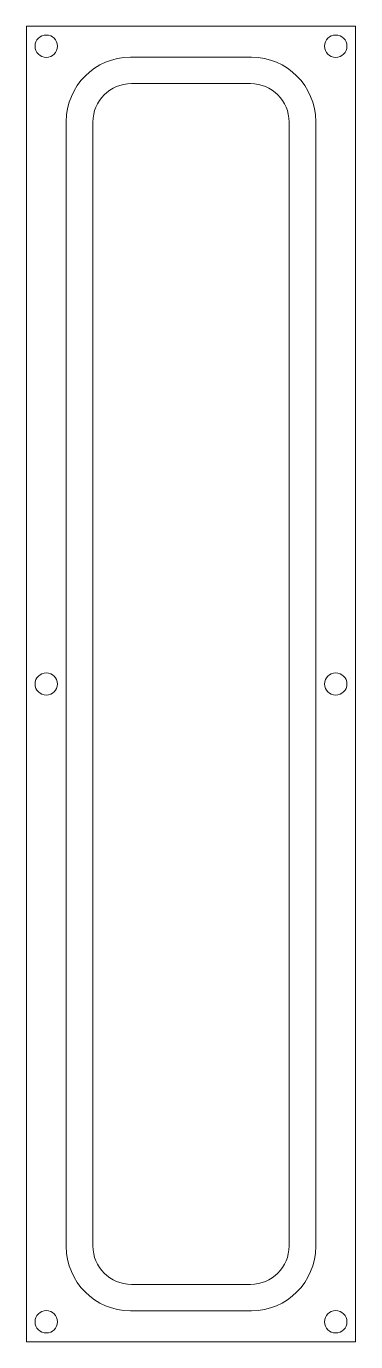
# Model space of a CAD drawing. Header units: millimetres. Extents: x -33 to 33, y -132 to 132.
import ezdxf

# ---------------------------------------------------------------- set-up
doc = ezdxf.new("R2010")
doc.units = ezdxf.units.MM
doc.header["$MEASUREMENT"] = 0
doc.layers.add('Layer 1', color=7, linetype='Continuous')

msp = doc.modelspace()

# ---------------------------------------------------------------- linework, layer by layer
at = {"layer": 'Layer 1', "color": 250, "lineweight": 20}
msp.add_lwpolyline([(-33.2349, -131.7887), (32.7651, -131.7887), (32.7651, 132.2111), (-33.2349, 132.2111), (-33.2349, -131.7887)], close=True, dxfattribs=at)
for centre in [(-29.2349, 128.2111), (28.7651, 128.2111), (-29.2349, 0.2111), (28.7651, 0.2111), (-29.2349, -127.7888), (28.7651, -127.7888)]:
    msp.add_ellipse(centre, major_axis=(0, 2.25), ratio=1, dxfattribs=at)
for points in [[(-12.361, 126.0111), (-12.361, 126.0111), (11.8912, 126.0111), (11.8912, 126.0111), (11.8912, 126.0111), (18.9712, 126.0111), (24.7638, 120.2185), (24.7638, 113.1385), (24.7638, 113.1385), (24.7638, 113.1385), (24.7638, -112.7163), (24.7638, -112.7163), (24.7638, -112.7163), (24.7638, -119.7963), (18.9712, -125.5889), (11.8912, -125.5889), (11.8912, -125.5889), (11.8912, -125.5889), (-12.361, -125.5889), (-12.361, -125.5889), (-12.361, -125.5889), (-19.441, -125.5889), (-25.2336, -119.7963), (-25.2336, -112.7163), (-25.2336, -112.7163), (-25.2336, -112.7163), (-25.2336, 113.1385), (-25.2336, 113.1385), (-25.2336, 113.1385), (-25.2336, 120.2185), (-19.441, 126.0111), (-12.361, 126.0111)], [(-12.188, 120.7111), (-12.188, 120.7111), (11.7182, 120.7111), (11.7182, 120.7111), (11.7182, 120.7111), (15.9588, 120.7111), (19.4283, 117.2417), (19.4283, 113.001), (19.4283, 113.001), (19.4283, 113.001), (19.4283, -112.5788), (19.4283, -112.5788), (19.4283, -112.5788), (19.4283, -116.8194), (15.9588, -120.2889), (11.7182, -120.2889), (11.7182, -120.2889), (11.7182, -120.2889), (-12.188, -120.2889), (-12.188, -120.2889), (-12.188, -120.2889), (-16.4286, -120.2889), (-19.8981, -116.8194), (-19.8981, -112.5788), (-19.8981, -112.5788), (-19.8981, -112.5788), (-19.8981, 113.001), (-19.8981, 113.001), (-19.8981, 113.001), (-19.8981, 117.2417), (-16.4286, 120.7111), (-12.188, 120.7111)]]:
    msp.add_open_spline(points, degree=3, knots=[0, 0, 0, 0, 0.11111111, 0.11111111, 0.11111111, 0.11111111, 0.22222222, 0.22222222, 0.22222222, 0.22222222, 0.33333333, 0.33333333, 0.33333333, 0.33333333, 0.44444444, 0.44444444, 0.44444444, 0.44444444, 0.55555556, 0.55555556, 0.55555556, 0.55555556, 0.66666667, 0.66666667, 0.66666667, 0.66666667, 0.77777778, 0.77777778, 0.77777778, 0.77777778, 1, 1, 1, 1], dxfattribs=at)

doc.saveas('drawing.dxf')
